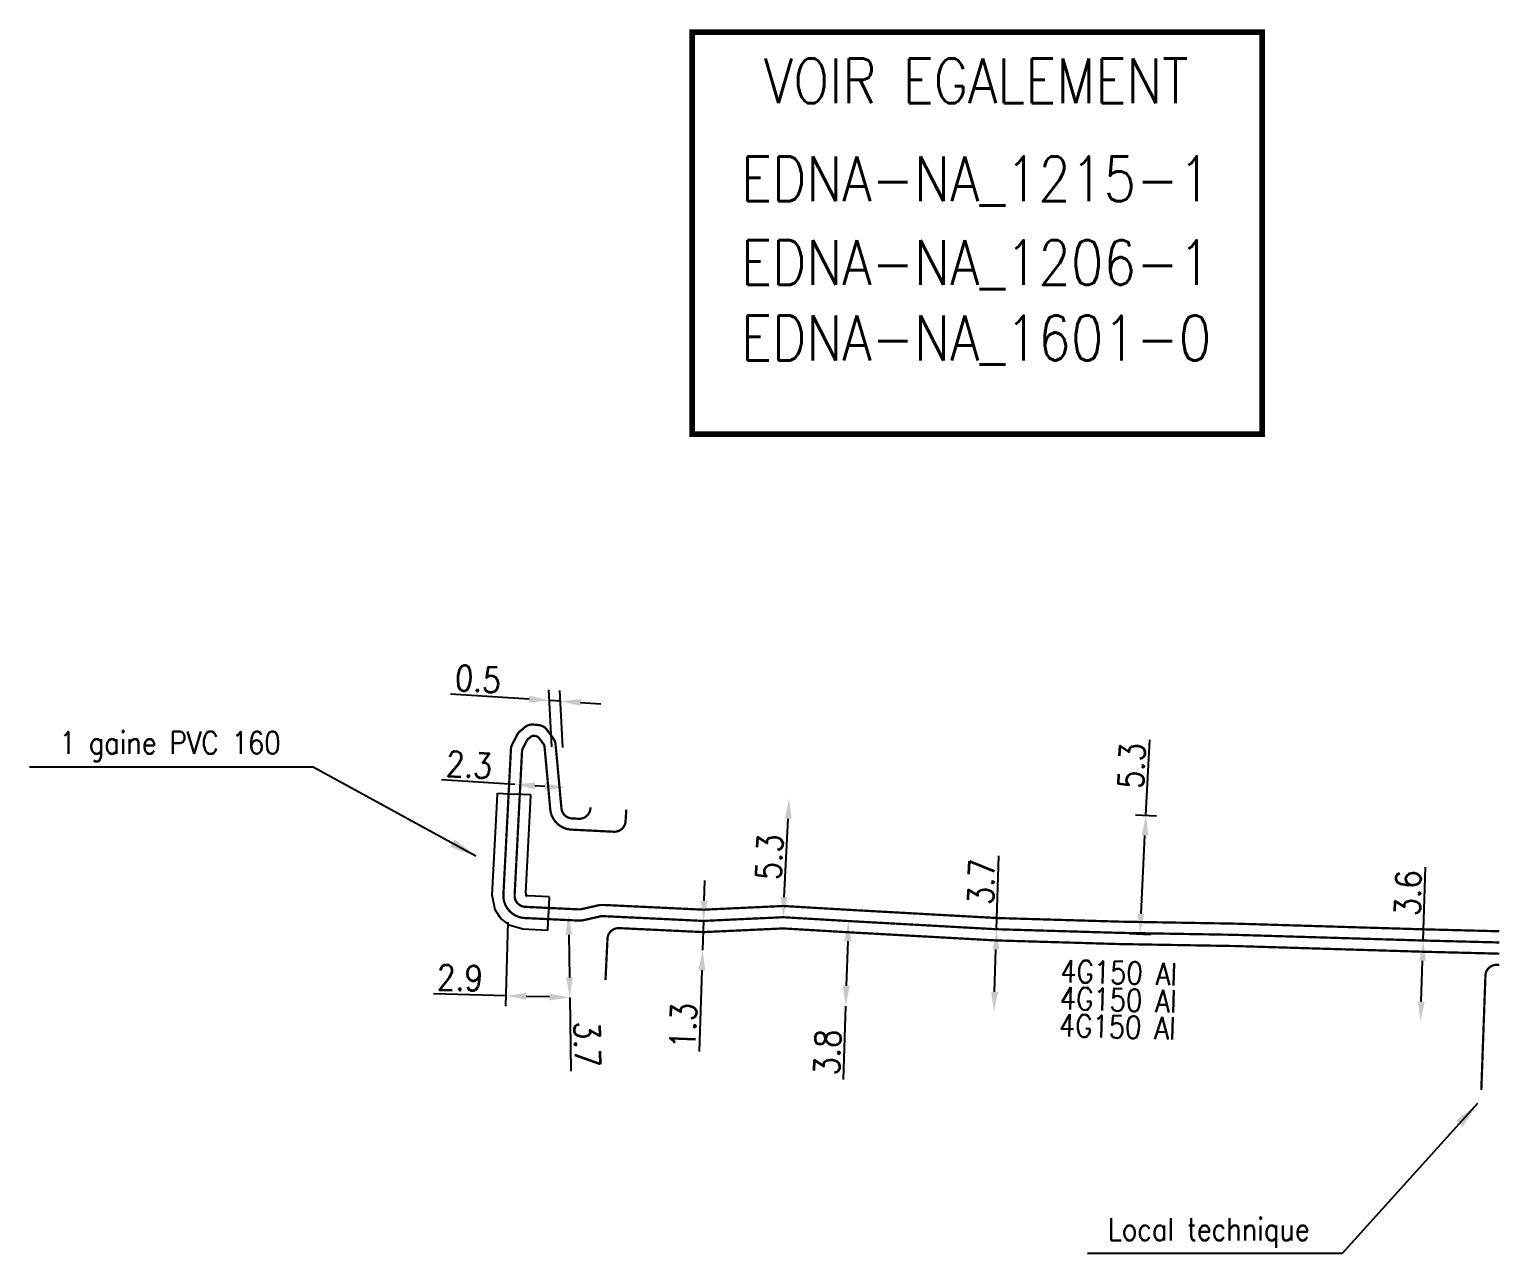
# Model space of a CAD drawing. Header units: millimetres. Extents: x 184011 to 185000, y 128010 to 128993.
# Drawn here: x 184934.4 to 185000, y 128285.8 to 128340.4 of the extents above; entities that cross this region are included whole.
import ezdxf
from ezdxf.enums import TextEntityAlignment as Align

# ---------------------------------------------------------------- set-up
doc = ezdxf.new("R2010")
doc.units = ezdxf.units.MM
doc.header["$PDMODE"] = 34
doc.linetypes.add('B_ST_Al', pattern=[2000, 1000, 1000])
doc.layers.get('DEFPOINTS').update_dxf_attribs({"linetype": 'CONTINUOUS'})
for name, color, linetype in [('B_100', 3, 'CONTINUOUS'), ('B_110', 1, 'CONTINUOUS'), ('B_400', 7, 'CONTINUOUS'), ('B_930', 7, 'CONTINUOUS')]:
    doc.layers.add(name, color=color, linetype=linetype)
doc.styles.get("Standard").update_dxf_attribs({"font": 'romans.shx', "width": 0.85})
doc.dimstyles.get("Standard").update_dxf_attribs({"dimtxt": 1.5, "dimasz": 1.2, "dimexe": 0.625, "dimexo": 0.625, "dimgap": 0.25, "dimtad": 1, "dimdec": 1, "dimzin": 0, "dimdsep": 46, "dimtxsty": 'Standard', "dimcen": -0.5, "dimadec": 0, "dimazin": 0, "dimtfac": 1, "dimtdec": 1, "dimtmove": 0, "dimatfit": 3, "dimfxl": 0, "dimtolj": 1, "dimtzin": 0, "dimarcsym": 0})

# ---------------------------------------------------------------- blocks, each defined once
blk = doc.blocks.new('*D279')
at = {"layer": 'B_100', "color": 0, "linetype": 'Continuous', "lineweight": -2, "transparency": 16777216}
for p, q in [((184996.599, 128299.78), (184996.705, 128303.057)), ((184996.511, 128297.051), (184996.57, 128298.88))]:
    blk.add_line(p, q, dxfattribs=at)
at = {"layer": 'B_100', "color": 0, "linetype": 'Continuous', "transparency": 16777216}
for points in [[(184996.42, 128298.885), (184996.72, 128298.876), (184996.599, 128299.78)], [(184996.362, 128297.056), (184996.661, 128297.047), (184996.483, 128296.152)]]:
    blk.add_solid(points, dxfattribs=at)
at = {"layer": 'DEFPOINTS', "color": 0, "linetype": 'Continuous', "transparency": 16777216}
for p in [(184996.599, 128299.78), (184996.483, 128296.152), (184996.483, 128296.152)]:
    blk.add_point(p, dxfattribs=at)
at = {"layer": 'B_100', "color": 0, "linetype": 'Continuous', "transparency": 16777216, "insert": (184995.917, 128301.892), "char_height": 1.125, "attachment_point": 5, "rotation": 88.15845}
blk.add_mtext('\\A1;3.6', dxfattribs=at)
blk = doc.blocks.new('*D280')
at = {"layer": 'B_100', "color": 0, "linetype": 'Continuous', "lineweight": -2, "transparency": 16777216}
for p, q in [((184977.561, 128300.284), (184977.667, 128303.561)), ((184977.471, 128297.485), (184977.532, 128299.384))]:
    blk.add_line(p, q, dxfattribs=at)
at = {"layer": 'B_100', "color": 0, "linetype": 'Continuous', "transparency": 16777216}
for points in [[(184977.382, 128299.389), (184977.682, 128299.379), (184977.561, 128300.284)], [(184977.321, 128297.49), (184977.621, 128297.48), (184977.442, 128296.586)]]:
    blk.add_solid(points, dxfattribs=at)
at = {"layer": 'DEFPOINTS', "color": 0, "linetype": 'Continuous', "transparency": 16777216}
for p in [(184977.561, 128300.284), (184977.442, 128296.586), (184977.442, 128296.586)]:
    blk.add_point(p, dxfattribs=at)
at = {"layer": 'B_100', "color": 0, "linetype": 'Continuous', "transparency": 16777216, "insert": (184976.879, 128302.396), "char_height": 1.125, "attachment_point": 5, "rotation": 88.15685}
blk.add_mtext('\\A1;3.7', dxfattribs=at)
blk = doc.blocks.new('*D281')
at = {"layer": 'B_100', "color": 0, "linetype": 'Continuous', "lineweight": -2, "transparency": 16777216}
for p, q in [((184970.92, 128299.75), (184970.855, 128297.751)), ((184970.827, 128296.851), (184970.721, 128293.574))]:
    blk.add_line(p, q, dxfattribs=at)
at = {"layer": 'B_100', "color": 0, "linetype": 'Continuous', "transparency": 16777216}
for points in [[(184970.77, 128299.755), (184971.07, 128299.745), (184970.949, 128300.649)], [(184970.706, 128297.756), (184971.005, 128297.746), (184970.827, 128296.851)]]:
    blk.add_solid(points, dxfattribs=at)
at = {"layer": 'DEFPOINTS', "color": 0, "linetype": 'Continuous', "transparency": 16777216}
for p in [(184970.949, 128300.649), (184970.827, 128296.851), (184970.827, 128296.851)]:
    blk.add_point(p, dxfattribs=at)
at = {"layer": 'B_100', "color": 0, "linetype": 'Continuous', "transparency": 16777216, "insert": (184970.01, 128294.787), "char_height": 1.125, "attachment_point": 5, "rotation": 88.15685}
blk.add_mtext('\\A1;3.8', dxfattribs=at)
blk = doc.blocks.new('*D282')
at = {"layer": 'B_100', "color": 0, "linetype": 'Continuous', "lineweight": -2, "transparency": 16777216}
for p, q in [((184964.512, 128301.555), (184964.541, 128302.454)), ((184964.483, 128300.655), (184964.441, 128299.356)), ((184964.412, 128298.457), (184964.296, 128294.833))]:
    blk.add_line(p, q, dxfattribs=at)
at = {"layer": 'B_100', "color": 0, "linetype": 'Continuous', "transparency": 16777216}
for points in [[(184964.362, 128301.56), (184964.662, 128301.55), (184964.483, 128300.655)], [(184964.262, 128298.461), (184964.562, 128298.452), (184964.441, 128299.356)]]:
    blk.add_solid(points, dxfattribs=at)
at = {"layer": 'DEFPOINTS', "color": 0, "linetype": 'Continuous', "transparency": 16777216}
for p in [(184964.483, 128300.655), (184964.441, 128299.356), (184964.441, 128299.356)]:
    blk.add_point(p, dxfattribs=at)
at = {"layer": 'B_100', "color": 0, "linetype": 'Continuous', "transparency": 16777216, "insert": (184963.582, 128295.977), "char_height": 1.125, "attachment_point": 5, "rotation": 88.15685}
blk.add_mtext('\\A1;1.3', dxfattribs=at)
blk = doc.blocks.new('*D283')
at = {"layer": 'B_100', "color": 0, "linetype": 'Continuous', "lineweight": -2, "transparency": 16777216}
blk.add_line((184968.084, 128301.719), (184968.26, 128305.215), dxfattribs=at)
at = {"layer": 'B_100', "color": 0, "linetype": 'Continuous', "transparency": 16777216}
for points in [[(184968.11, 128305.222), (184968.41, 128305.207), (184968.305, 128306.114)], [(184967.935, 128301.727), (184968.234, 128301.712), (184968.039, 128300.82)]]:
    blk.add_solid(points, dxfattribs=at)
at = {"layer": 'DEFPOINTS', "color": 0, "linetype": 'Continuous', "transparency": 16777216}
for p in [(184968.305, 128306.114), (184968.305, 128306.114), (184968.039, 128300.82)]:
    blk.add_point(p, dxfattribs=at)
at = {"layer": 'B_100', "color": 0, "linetype": 'Continuous', "transparency": 16777216, "insert": (184967.423, 128303.504), "char_height": 1.125, "attachment_point": 5, "rotation": 87.12787}
blk.add_mtext('\\A1;5.3', dxfattribs=at)
blk = doc.blocks.new('*D284')
at = {"layer": 'B_100', "color": 0, "linetype": 'Continuous', "lineweight": -2, "transparency": 16777216}
for p, q in [((184955.754, 128300.6), (184955.652, 128296.845)), ((184955.664, 128297.313), (184952.433, 128297.402)), ((184957.614, 128297.26), (184956.564, 128297.289))]:
    blk.add_line(p, q, dxfattribs=at)
at = {"layer": 'B_100', "color": 0, "linetype": 'Continuous', "transparency": 16777216}
for points in [[(184956.568, 128297.439), (184956.56, 128297.139), (184955.664, 128297.313)], [(184957.618, 128297.41), (184957.61, 128297.11), (184958.513, 128297.235)]]:
    blk.add_solid(points, dxfattribs=at)
at = {"layer": 'DEFPOINTS', "color": 0, "linetype": 'Continuous', "transparency": 16777216}
for p in [(184955.767, 128301.069), (184958.513, 128297.235), (184958.513, 128297.235)]:
    blk.add_point(p, dxfattribs=at)
at = {"layer": 'B_100', "color": 0, "linetype": 'Continuous', "transparency": 16777216, "insert": (184953.619, 128298.119), "char_height": 1.125, "attachment_point": 5, "rotation": 358.43205}
blk.add_mtext('\\A1;2.9', dxfattribs=at)
blk = doc.blocks.new('*D285')
at = {"layer": 'B_100', "color": 0, "linetype": 'Continuous', "lineweight": -2, "transparency": 16777216}
for p, q in [((184958.472, 128300.035), (184958.5, 128298.135)), ((184958.513, 128297.235), (184958.561, 128293.957))]:
    blk.add_line(p, q, dxfattribs=at)
at = {"layer": 'B_100', "color": 0, "linetype": 'Continuous', "transparency": 16777216}
for points in [[(184958.622, 128300.037), (184958.322, 128300.033), (184958.459, 128300.935)], [(184958.65, 128298.137), (184958.35, 128298.133), (184958.513, 128297.235)]]:
    blk.add_solid(points, dxfattribs=at)
at = {"layer": 'DEFPOINTS', "color": 0, "linetype": 'Continuous', "transparency": 16777216}
for p in [(184958.459, 128300.935), (184958.513, 128297.235), (184958.513, 128297.235)]:
    blk.add_point(p, dxfattribs=at)
at = {"layer": 'B_100', "color": 0, "linetype": 'Continuous', "transparency": 16777216, "insert": (184959.294, 128295.157), "char_height": 1.125, "attachment_point": 5, "rotation": 270.838}
blk.add_mtext('\\A1;3.7', dxfattribs=at)
blk = doc.blocks.new('*D286')
at = {"layer": 'B_100', "color": 0, "linetype": 'Continuous', "lineweight": -2, "transparency": 16777216}
for p, q in [((184957.715, 128308.422), (184957.58, 128310.965)), ((184958.214, 128308.391), (184958.079, 128310.933)), ((184956.707, 128310.551), (184953.188, 128310.775)), ((184958.104, 128310.462), (184957.605, 128310.493)), ((184959.002, 128310.404), (184959.9, 128310.347))]:
    blk.add_line(p, q, dxfattribs=at)
at = {"layer": 'B_100', "color": 0, "linetype": 'Continuous', "transparency": 16777216}
for points in [[(184956.716, 128310.7), (184956.697, 128310.401), (184957.605, 128310.493)], [(184959.012, 128310.554), (184958.993, 128310.255), (184958.104, 128310.462)]]:
    blk.add_solid(points, dxfattribs=at)
at = {"layer": 'DEFPOINTS', "color": 0, "linetype": 'Continuous', "transparency": 16777216}
for p in [(184958.104, 128310.462), (184957.74, 128307.951), (184958.239, 128307.919)]:
    blk.add_point(p, dxfattribs=at)
at = {"layer": 'B_100', "color": 0, "linetype": 'Continuous', "transparency": 16777216, "insert": (184954.423, 128311.448), "char_height": 1.125, "attachment_point": 5, "rotation": 356.34793}
blk.add_mtext('\\A1;0.5', dxfattribs=at)
blk = doc.blocks.new('*D287')
at = {"layer": 'B_100', "color": 0, "linetype": 'Continuous', "lineweight": -2, "transparency": 16777216}
for p, q in [((184956.06, 128306.744), (184952.788, 128306.953)), ((184957.407, 128306.658), (184956.958, 128306.686))]:
    blk.add_line(p, q, dxfattribs=at)
at = {"layer": 'B_100', "color": 0, "linetype": 'Continuous', "transparency": 16777216}
for points in [[(184956.967, 128306.836), (184956.948, 128306.537), (184956.06, 128306.744)], [(184957.416, 128306.807), (184957.397, 128306.508), (184958.305, 128306.6)]]:
    blk.add_solid(points, dxfattribs=at)
at = {"layer": 'DEFPOINTS', "color": 0, "linetype": 'Continuous', "transparency": 16777216}
for p in [(184956.06, 128306.744), (184958.305, 128306.6), (184958.305, 128306.6)]:
    blk.add_point(p, dxfattribs=at)
at = {"layer": 'B_100', "color": 0, "linetype": 'Continuous', "transparency": 16777216, "insert": (184954.022, 128307.625), "char_height": 1.125, "attachment_point": 5, "rotation": 356.34793}
blk.add_mtext('\\A1;2.3', dxfattribs=at)
blk = doc.blocks.new('*D288')
at = {"layer": 'B_100', "color": 0, "linetype": 'Continuous', "lineweight": -2, "transparency": 16777216}
for p, q in [((184984.227, 128305.369), (184984.396, 128308.729)), ((184983.756, 128305.393), (184984.695, 128305.346)), ((184984.007, 128300.975), (184984.182, 128304.47)), ((184983.49, 128300.099), (184984.43, 128300.052))]:
    blk.add_line(p, q, dxfattribs=at)
at = {"layer": 'B_100', "color": 0, "linetype": 'Continuous', "transparency": 16777216}
for points in [[(184984.032, 128304.478), (184984.332, 128304.463), (184984.227, 128305.369)], [(184983.857, 128300.982), (184984.156, 128300.967), (184983.962, 128300.076)]]:
    blk.add_solid(points, dxfattribs=at)
at = {"layer": 'DEFPOINTS', "color": 0, "linetype": 'Continuous', "transparency": 16777216}
for p in [(184983.288, 128305.416), (184984.227, 128305.369), (184983.022, 128300.123)]:
    blk.add_point(p, dxfattribs=at)
at = {"layer": 'B_100', "color": 0, "linetype": 'Continuous', "transparency": 16777216, "insert": (184983.587, 128307.579), "char_height": 1.125, "attachment_point": 5, "rotation": 87.12787}
blk.add_mtext('\\A1;5.3', dxfattribs=at)

msp = doc.modelspace()

# ---------------------------------------------------------------- linework, layer by layer
at = {"layer": 'B_100', "linetype": 'B_ST_Al', "const_width": 0.1}
for points in [[(185000, 128299.693), (184996.599, 128299.78), (184988.196, 128300.034), (184983.022, 128300.123), (184977.561, 128300.284), (184970.949, 128300.649), (184968.039, 128300.82), (184964.483, 128300.655), (184960.008, 128300.868, 0.067542), (184959.874, 128300.856), (184959.158, 128300.694, -0.067542), (184958.89, 128300.671), (184958.603, 128300.684), (184957.555, 128300.734), (184956.508, 128300.784, -0.415407), (184955.556, 128301.834), (184955.788, 128306.327), (184955.81, 128306.757), (184955.891, 128308.321, -0.106368), (184955.945, 128308.524), (184956.172, 128308.965, -0.101678), (184956.299, 128309.122), (184956.522, 128309.306, -0.199205), (184956.888, 128309.418), (184957.136, 128309.394, -0.212572), (184957.49, 128309.194), (184957.786, 128308.793, -0.137146), (184957.882, 128308.541), (184958.055, 128306.655), (184958.144, 128305.682, 0.373346), (184958.617, 128305.228), (184958.915, 128305.213, 0.410232), (184959.439, 128305.681), (184959.442, 128305.726)], [(184960.111, 128298.022), (184960.199, 128299.858, -0.414214), (184960.722, 128300.333), (184964.483, 128300.155), (184968.036, 128300.32), (184970.92, 128300.15), (184977.544, 128299.784), (184983.011, 128299.623), (184988.181, 128299.534), (184996.585, 128299.28), (184999.985, 128299.194), (185000, 128299.193)]]:
    msp.add_lwpolyline(points, format="xyb", dxfattribs=at)
at = {"layer": 'B_110', "linetype": 'B_ST_Al', "const_width": 0.1}
msp.add_lwpolyline([(185000, 128300.193), (184996.613, 128300.28), (184988.212, 128300.533), (184983.034, 128300.623), (184977.579, 128300.784), (184970.977, 128301.149), (184968.042, 128301.321), (184964.483, 128301.156), (184960.032, 128301.367, 0.067542), (184959.764, 128301.344), (184959.047, 128301.182, -0.067542), (184958.914, 128301.17), (184958.626, 128301.184), (184957.579, 128301.233), (184956.531, 128301.283, -0.415407), (184956.056, 128301.808), (184956.287, 128306.302), (184956.309, 128306.731), (184956.387, 128308.242, -0.106368), (184956.415, 128308.343), (184956.593, 128308.691, -0.101678), (184956.657, 128308.769), (184956.8, 128308.888, -0.199205), (184956.892, 128308.916), (184956.977, 128308.907, -0.212572), (184957.154, 128308.807), (184957.343, 128308.552, -0.137146), (184957.391, 128308.426), (184957.557, 128306.609), (184957.646, 128305.636, 0.373346), (184958.592, 128304.729), (184960.482, 128304.634, 0.410232), (184961.006, 128305.102), (184961.039, 128305.624)], format="xyb", dxfattribs=at)
at = {"layer": 'B_110', "linetype": 'B_ST_Al', "const_width": 0.1, "flags": 128}
msp.add_lwpolyline([(185000, 128298.693), (184999.892, 128298.697, 0.414214), (184999.374, 128298.215), (184999.19, 128293.112)], format="xyb", dxfattribs=at)
at = {"layer": 'B_400', "color": 7, "linetype": 'CONTINUOUS'}
for p, q in [((184955.271, 128306.021), (184955.288, 128306.353)), ((184955.288, 128306.353), (184956.037, 128306.314)), ((184956.786, 128306.276), (184956.037, 128306.314)), ((184956.769, 128305.944), (184956.786, 128306.276)), ((184955.054, 128301.797), (184955.271, 128306.021)), ((184956.561, 128301.908), (184956.769, 128305.944)), ((184955.183, 128301.152), (184955.054, 128301.797)), ((184956.665, 128301.777), (184956.543, 128301.811)), ((184956.543, 128301.811), (184956.554, 128301.802)), ((184956.554, 128301.802), (184956.595, 128301.741)), ((184956.595, 128301.741), (184956.561, 128301.908)), ((184957.603, 128301.733), (184956.665, 128301.777)), ((184957.603, 128301.733), (184957.567, 128300.984)), ((184955.444, 128300.766), (184955.183, 128301.152)), ((184957.531, 128300.234), (184957.567, 128300.984)), ((184955.857, 128300.444), (184955.444, 128300.766)), ((184956.429, 128300.287), (184955.857, 128300.444)), ((184957.531, 128300.234), (184956.429, 128300.287))]:
    msp.add_line(p, q, dxfattribs=at)
at = {"layer": 'B_930', "const_width": 0.25}
msp.add_lwpolyline([(184963.978, 128340.313), (184989.41, 128340.313), (184989.41, 128322.379), (184963.978, 128322.379)], close=True, dxfattribs=at)

# ---------------------------------------------------------------- texts
at = {"layer": 'B_100', "linetype": 'B_ST_Al', "width": 0.85}
for p in [(184980.374, 128296.712), (184980.333, 128295.505)]:
    msp.add_text('4G150 Al', height=1, rotation=358.31347, dxfattribs=at).set_placement(p)
at = {"layer": 'B_110', "linetype": 'B_ST_Al', "width": 0.85}
msp.add_text('4G150 Al', height=1, rotation=358.31347, dxfattribs=at).set_placement((184980.393, 128297.925))
at = {"layer": 'B_110', "linetype": 'Continuous', "insert": (184991.529, 128286.726), "char_height": 1, "attachment_point": 6}
msp.add_mtext('Local technique', dxfattribs=at)
at = {"layer": 'B_400', "insert": (184945.617, 128308.439), "char_height": 1, "attachment_point": 6}
msp.add_mtext('1 gaine PVC 160 ', dxfattribs=at)
at = {"layer": 'B_930', "width": 0.85}
for s, p in [('VOIR EGALEMENT', (184976.65, 128337.142)), ('EDNA-NA_1215-1', (184976.65, 128332.768)), ('EDNA-NA_1206-1', (184976.65, 128329.033)), ('EDNA-NA_1601-0', (184976.65, 128325.671))]:
    msp.add_text(s, height=2, dxfattribs=at).set_placement(p, align=Align.CENTER)

# ---------------------------------------------------------------- dimensions: what is measured, and where the dimension line sits
at = {"layer": 'B_100', "linetype": 'Continuous'}
dim = msp.add_linear_dim(base=(184958.104, 128310.462), p1=(184957.74, 128307.951), p2=(184958.239, 128307.919), angle=176.34793, text='0.5', dimstyle='Standard', override={"dimscale": 0.75}, dxfattribs=at)
dim.commit()
dim.dimension.update_dxf_attribs({"geometry": '*D286', "text_midpoint": (184954.375, 128310.7), "dimtype": 160})
for base, p1, p2, angle, picture, middle in [((184958.305032, 128306.600433), (184956.059601, 128306.743752), (184958.305032, 128306.600433), 176.347934, '*D287', (184953.974558, 128306.876835)), ((184984.227, 128305.369), (184983.022, 128300.123), (184983.288, 128305.416), 267.12787, '*D288', (184984.336, 128307.542)), ((184968.305, 128306.114), (184968.039, 128300.82), (184968.305, 128306.114), 267.12787, '*D283', (184968.172, 128303.467)), ((184977.442, 128296.586), (184977.561, 128300.284), (184977.442, 128296.586), 88.15685, '*D280', (184977.629, 128302.372)), ((184996.483, 128296.152), (184996.599, 128299.78), (184996.483, 128296.152), 88.15845, '*D279', (184996.666, 128301.868)), ((184964.441, 128299.356), (184964.483, 128300.655), (184964.441, 128299.356), 88.15685, '*D282', (184964.332, 128295.953)), ((184958.5134, 128297.2352), (184955.7672, 128301.0689), (184958.5134, 128297.2352), 178.43205, '*D284', (184953.5987, 128297.3698)), ((184958.513, 128297.235), (184958.459, 128300.935), (184958.513, 128297.235), 90.838, '*D285', (184958.544, 128295.146)), ((184970.827, 128296.851), (184970.949, 128300.649), (184970.827, 128296.851), 88.15685, '*D281', (184970.759, 128294.763))]:
    dim = msp.add_linear_dim(base=base, p1=p1, p2=p2, angle=angle, dimstyle='Standard', override={"dimscale": 0.75}, dxfattribs=at)
    dim.commit()
    dim.dimension.update_dxf_attribs({"geometry": picture, "text_midpoint": middle, "dimtype": 160})

# ---------------------------------------------------------------- leaders
at = {"layer": 'B_110', "linetype": 'Continuous', "annotation_type": 0, "has_hookline": 1, "hookline_direction": 1, "text_width": 9.917}
msp.add_leader([(184999.026, 128292.503), (184992.979, 128285.81), (184991.779, 128285.81)], dimstyle='Standard', dxfattribs=at)
at = {"layer": 'B_400', "annotation_type": 0, "has_hookline": 1, "hookline_direction": 1, "text_width": 11.212}
msp.add_leader([(184954.331, 128303.546), (184947.067, 128307.522), (184945.867, 128307.522)], dimstyle='Standard', dxfattribs=at)

doc.saveas('drawing.dxf')
